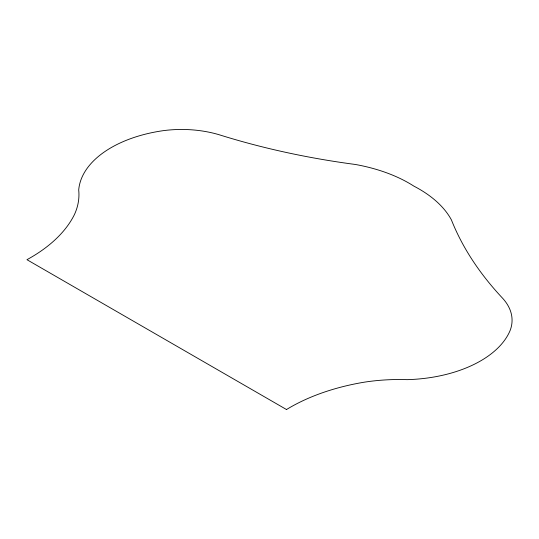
<?xml version="1.0" encoding="UTF-8"?>
<svg xmlns="http://www.w3.org/2000/svg" width="539" height="539" viewBox="0 0 539 539"><rect width="100%" height="100%" fill="white"/><g stroke="black" fill="none" stroke-linecap="round" stroke-linejoin="round"><path stroke-width="0.81" d="M286.492 409.532L26.95 259.69A173.006 99.883 0 0 0 74.369 214.697A134.123 77.434 0 0 0 78.707 190.004A111.317 64.269 0 0 1 163.31 130.654A81.692 47.162 0 0 1 221.152 135.363A535.456 309.143 0 0 0 355.356 164.469A130.795 75.514 0 0 1 413.891 186.137A130.795 75.514 0 0 1 451.426 219.932A535.456 309.143 0 0 0 501.836 297.413A81.692 47.162 0 0 1 509.995 330.805A111.317 64.269 0 0 1 407.194 379.651A134.123 77.434 0 0 0 364.425 382.158A173.006 99.883 0 0 0 286.492 409.532"/></g></svg>
